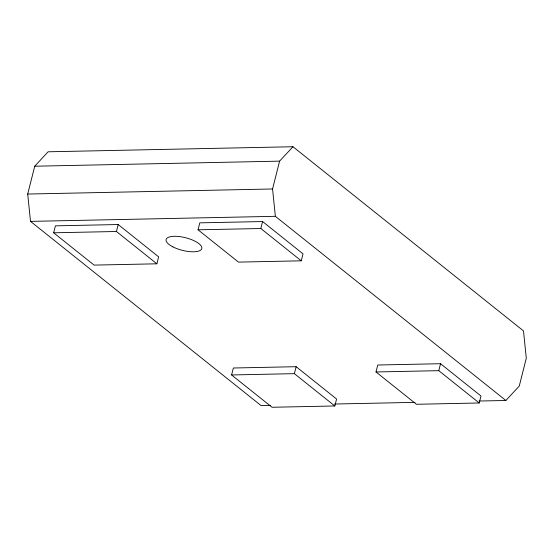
<?xml version="1.0" encoding="UTF-8"?>
<svg xmlns="http://www.w3.org/2000/svg" width="554" height="554" viewBox="0 0 554 554"><rect width="100%" height="100%" fill="white"/><g stroke="black" fill="none" stroke-linecap="round" stroke-linejoin="round"><path stroke-width="0.83" d="M270.553 405.348L261.031 405.549L30.505 221.378L27.7 194.045L34.743 166.214L48.115 151.796L292.969 146.734L523.495 330.897L526.3 358.23L519.257 386.069L505.885 400.48L479.065 401.034M53.648 232.798L55.407 225.838L118.189 224.536L158.631 256.848L156.872 263.808L94.09 265.103L53.648 232.798L116.43 231.496L156.872 263.808M116.43 231.496L118.189 224.536M198.048 229.806L199.807 222.847L262.589 221.552L303.031 253.864L301.272 260.816L238.49 262.118L198.048 229.806L260.83 228.511L301.272 260.816M260.83 228.511L262.589 221.552M505.885 400.48L275.359 216.316L272.554 188.976L279.597 161.145L292.969 146.734M231.6 374.961L233.359 368.001L296.141 366.7L336.583 399.012L334.824 405.971L272.042 407.266L231.6 374.961L294.382 373.659L334.824 405.971M294.382 373.659L296.141 366.7M376 371.969L377.759 365.01L440.541 363.715L480.983 396.02L479.224 402.98L416.442 404.281L376 371.969L438.782 370.674L479.224 402.98M438.782 370.674L440.541 363.715M34.743 166.214L279.597 161.145M27.7 194.045L272.554 188.976M30.505 221.378L275.359 216.316M334.574 404.025L415.043 402.356M172.924 246.89A18.414 6.51 14.2 0 0 201.704 248.864A18.414 6.51 14.2 0 0 177.238 236.364A18.414 6.51 14.2 0 0 172.924 246.89"/></g></svg>
